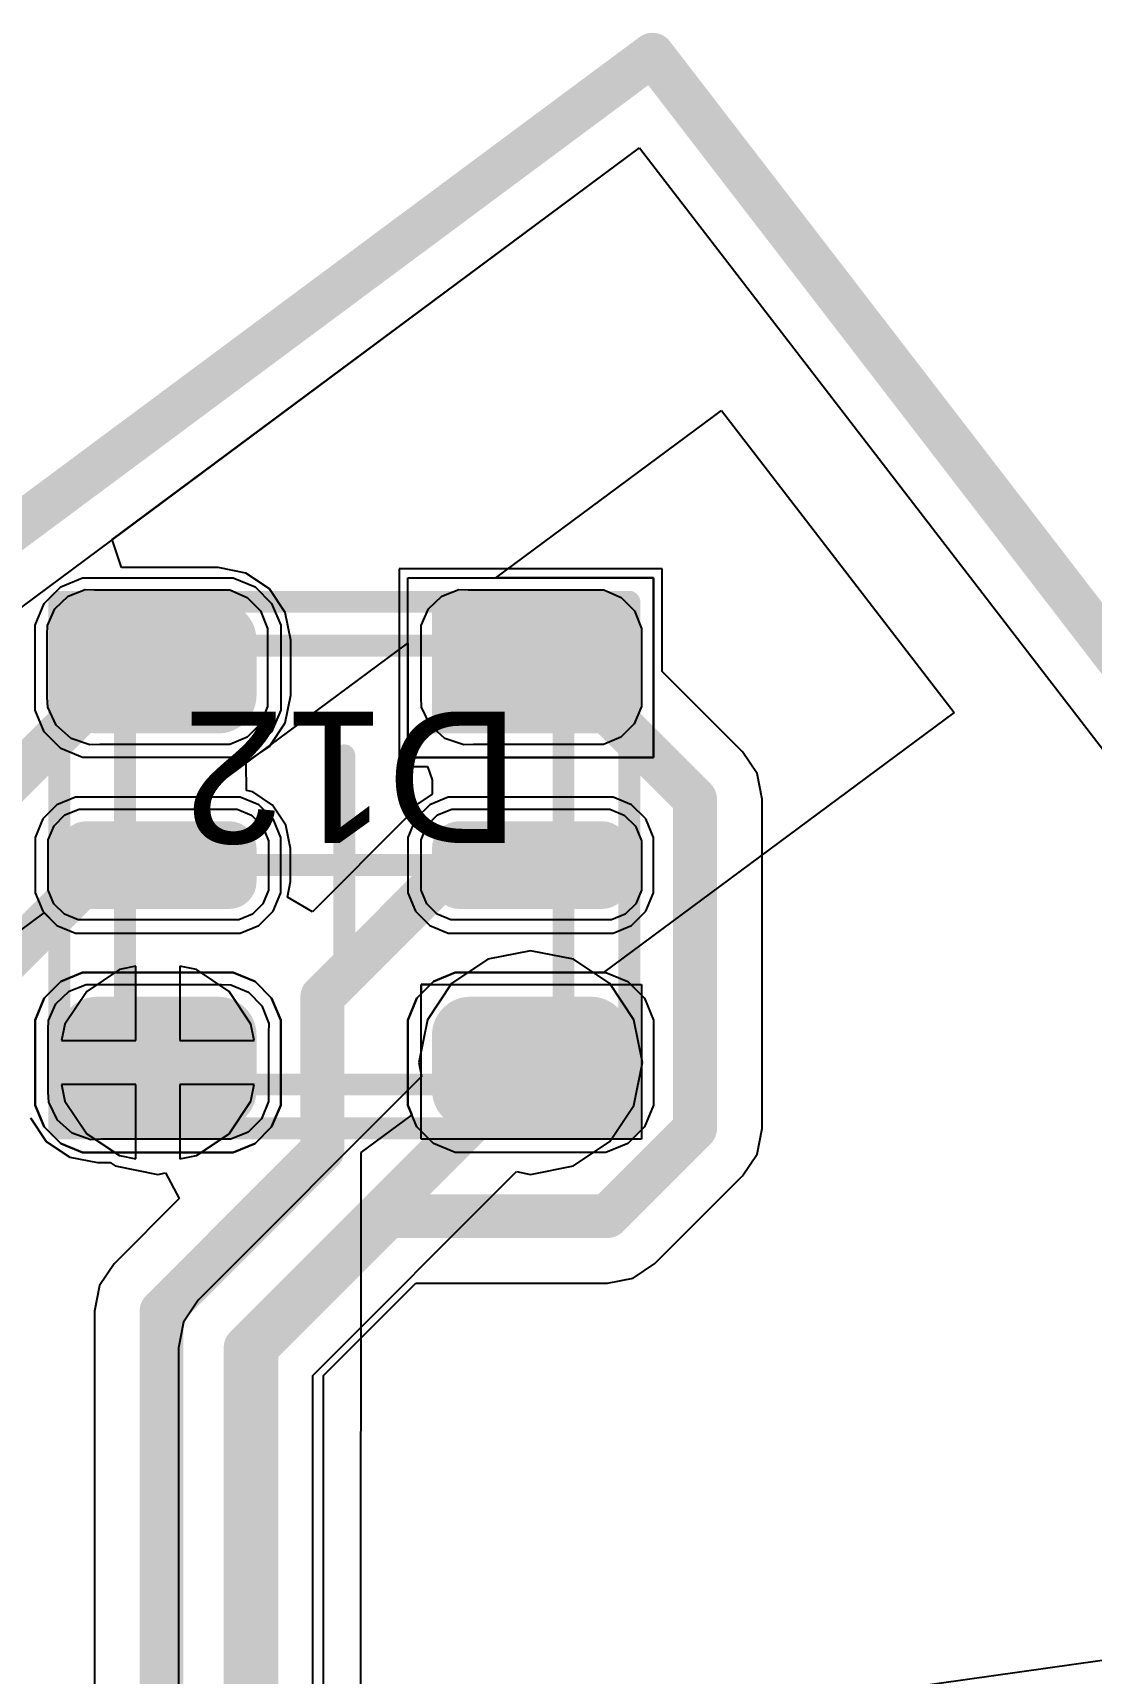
# Model space of a CAD drawing. Header units: inches. Extents: x -27 to 142, y -1 to 42.
# Drawn here: x 10.08 to 14.91, y 30.32 to 37.79 of the extents above; entities that cross this region are included whole.
import ezdxf

# ---------------------------------------------------------------- set-up
doc = ezdxf.new("R2010")
doc.units = ezdxf.units.IN
for name, color, linetype in [('Bottom Layer', 5, 'Continuous'), ('Keep-Out Layer', 6, 'Continuous'), ('Mechanical 1', 6, 'Continuous'), ('Mechanical 13', 56, 'Continuous'), ('Mechanical 15', 56, 'Continuous'), ('Top Layer', 1, 'Continuous'), ('Top Overlay', 2, 'Continuous'), ('Top Paste', 8, 'Continuous'), ('Top Solder', 216, 'Continuous'), ('Via Holes', 16, 'Continuous')]:
    doc.layers.add(name, color=color, linetype=linetype)
doc.styles.add('Arial', font='', dxfattribs={"height": 0.2})
doc.styles.get('Arial').set_extended_font_data('Arial')

# ---------------------------------------------------------------- blocks, each defined once
blk = doc.blocks.new('APA_RGB_LED_2020_784')
at = {"layer": 'Top Layer'}
h = blk.add_hatch(color=1, dxfattribs=at)
edge = h.paths.add_edge_path()
edge.add_arc((-1.125, 1.025), 0.125, 90, 180)
edge.add_line((-1.25, 1.025), (-1.25, 0.775))
edge.add_arc((-1.125, 0.775), 0.125, 180, 270)
edge.add_line((-1.125, 0.65), (-0.575, 0.65))
edge.add_arc((-0.575, 0.775), 0.125, 270, 360)
edge.add_line((-0.45, 0.775), (-0.45, 1.025))
edge.add_arc((-0.575, 1.025), 0.125, 0, 90)
edge.add_line((-0.575, 1.15), (-1.125, 1.15))
h = blk.add_hatch(color=1, dxfattribs=at)
edge = h.paths.add_edge_path()
edge.add_arc((0.575, 1.025), 0.125, 90, 180)
edge.add_line((0.45, 1.025), (0.45, 0.775))
edge.add_arc((0.575, 0.775), 0.125, 180, 270)
edge.add_line((0.575, 0.65), (1.125, 0.65))
edge.add_arc((1.125, 0.775), 0.125, 270, 360)
edge.add_line((1.25, 0.775), (1.25, 1.025))
edge.add_arc((1.125, 1.025), 0.125, 0, 90)
edge.add_line((1.125, 1.15), (0.575, 1.15))
h = blk.add_hatch(color=1, dxfattribs=at)
edge = h.paths.add_edge_path()
edge.add_arc((-1.175, 0.075), 0.075, 90, 180)
edge.add_line((-1.25, 0.075), (-1.25, -0.075))
edge.add_arc((-1.175, -0.075), 0.075, 180, 270)
edge.add_line((-1.175, -0.15), (-0.525, -0.15))
edge.add_arc((-0.525, -0.075), 0.075, 270, 360)
edge.add_line((-0.45, -0.075), (-0.45, 0.075))
edge.add_arc((-0.525, 0.075), 0.075, 0, 90)
edge.add_line((-0.525, 0.15), (-1.175, 0.15))
h = blk.add_hatch(color=1, dxfattribs=at)
edge = h.paths.add_edge_path()
edge.add_arc((0.525, 0.075), 0.075, 90, 180)
edge.add_line((0.45, 0.075), (0.45, -0.075))
edge.add_arc((0.525, -0.075), 0.075, 180, 270)
edge.add_line((0.525, -0.15), (1.175, -0.15))
edge.add_arc((1.175, -0.075), 0.075, 270, 360)
edge.add_line((1.25, -0.075), (1.25, 0.075))
edge.add_arc((1.175, 0.075), 0.075, 0, 90)
edge.add_line((1.175, 0.15), (0.525, 0.15))
blk.add_hatch(color=1, dxfattribs=at).paths.add_polyline_path([(-1.25, -0.65), (-0.45, -0.65), (-0.45, -1.15), (-1.25, -1.15)])
h = blk.add_hatch(color=1, dxfattribs=at)
edge = h.paths.add_edge_path()
edge.add_arc((0.575, -0.775), 0.125, 90, 180)
edge.add_line((0.45, -0.775), (0.45, -1.025))
edge.add_arc((0.575, -1.025), 0.125, 180, 270)
edge.add_line((0.575, -1.15), (1.125, -1.15))
edge.add_arc((1.125, -1.025), 0.125, 270, 360)
edge.add_line((1.25, -1.025), (1.25, -0.775))
edge.add_arc((1.125, -0.775), 0.125, 0, 90)
edge.add_line((1.125, -0.65), (0.575, -0.65))
at = {"layer": 'Top Paste'}
h = blk.add_hatch(color=8, dxfattribs=at)
edge = h.paths.add_edge_path()
edge.add_arc((-1.125, 1.025), 0.125, 90, 180)
edge.add_line((-1.25, 1.025), (-1.25, 0.775))
edge.add_arc((-1.125, 0.775), 0.125, 180, 270)
edge.add_line((-1.125, 0.65), (-0.575, 0.65))
edge.add_arc((-0.575, 0.775), 0.125, 270, 360)
edge.add_line((-0.45, 0.775), (-0.45, 1.025))
edge.add_arc((-0.575, 1.025), 0.125, 0, 90)
edge.add_line((-0.575, 1.15), (-1.125, 1.15))
h = blk.add_hatch(color=8, dxfattribs=at)
edge = h.paths.add_edge_path()
edge.add_arc((0.575, 1.025), 0.125, 90, 180)
edge.add_line((0.45, 1.025), (0.45, 0.775))
edge.add_arc((0.575, 0.775), 0.125, 180, 270)
edge.add_line((0.575, 0.65), (1.125, 0.65))
edge.add_arc((1.125, 0.775), 0.125, 270, 360)
edge.add_line((1.25, 0.775), (1.25, 1.025))
edge.add_arc((1.125, 1.025), 0.125, 0, 90)
edge.add_line((1.125, 1.15), (0.575, 1.15))
h = blk.add_hatch(color=8, dxfattribs=at)
edge = h.paths.add_edge_path()
edge.add_arc((-1.175, 0.075), 0.075, 90, 180)
edge.add_line((-1.25, 0.075), (-1.25, -0.075))
edge.add_arc((-1.175, -0.075), 0.075, 180, 270)
edge.add_line((-1.175, -0.15), (-0.525, -0.15))
edge.add_arc((-0.525, -0.075), 0.075, 270, 360)
edge.add_line((-0.45, -0.075), (-0.45, 0.075))
edge.add_arc((-0.525, 0.075), 0.075, 0, 90)
edge.add_line((-0.525, 0.15), (-1.175, 0.15))
h = blk.add_hatch(color=8, dxfattribs=at)
edge = h.paths.add_edge_path()
edge.add_arc((0.525, 0.075), 0.075, 90, 180)
edge.add_line((0.45, 0.075), (0.45, -0.075))
edge.add_arc((0.525, -0.075), 0.075, 180, 270)
edge.add_line((0.525, -0.15), (1.175, -0.15))
edge.add_arc((1.175, -0.075), 0.075, 270, 360)
edge.add_line((1.25, -0.075), (1.25, 0.075))
edge.add_arc((1.175, 0.075), 0.075, 0, 90)
edge.add_line((1.175, 0.15), (0.525, 0.15))
blk.add_hatch(color=8, dxfattribs=at).paths.add_polyline_path([(-1.25, -0.65), (-0.45, -0.65), (-0.45, -1.15), (-1.25, -1.15)])
h = blk.add_hatch(color=8, dxfattribs=at)
edge = h.paths.add_edge_path()
edge.add_arc((0.575, -0.775), 0.125, 90, 180)
edge.add_line((0.45, -0.775), (0.45, -1.025))
edge.add_arc((0.575, -1.025), 0.125, 180, 270)
edge.add_line((0.575, -1.15), (1.125, -1.15))
edge.add_arc((1.125, -1.025), 0.125, 270, 360)
edge.add_line((1.25, -1.025), (1.25, -0.775))
edge.add_arc((1.125, -0.775), 0.125, 0, 90)
edge.add_line((1.125, -0.65), (0.575, -0.65))
at = {"layer": 'Top Solder'}
h = blk.add_hatch(color=216, dxfattribs=at)
edge = h.paths.add_edge_path()
edge.add_arc((-1.125, 1.025), 0.175, 90, 180)
edge.add_line((-1.3, 1.025), (-1.3, 0.775))
edge.add_arc((-1.125, 0.775), 0.175, 180, 270)
edge.add_line((-1.125, 0.6), (-0.575, 0.6))
edge.add_arc((-0.575, 0.775), 0.175, 270, 360)
edge.add_line((-0.4, 0.775), (-0.4, 1.025))
edge.add_arc((-0.575, 1.025), 0.175, 0, 90)
edge.add_line((-0.575, 1.2), (-1.125, 1.2))
h = blk.add_hatch(color=216, dxfattribs=at)
edge = h.paths.add_edge_path()
edge.add_arc((0.575, 1.025), 0.175, 90, 180)
edge.add_line((0.4, 1.025), (0.4, 0.775))
edge.add_arc((0.575, 0.775), 0.175, 180, 270)
edge.add_line((0.575, 0.6), (1.125, 0.6))
edge.add_arc((1.125, 0.775), 0.175, 270, 360)
edge.add_line((1.3, 0.775), (1.3, 1.025))
edge.add_arc((1.125, 1.025), 0.175, 0, 90)
edge.add_line((1.125, 1.2), (0.575, 1.2))
h = blk.add_hatch(color=216, dxfattribs=at)
edge = h.paths.add_edge_path()
edge.add_arc((-1.175, 0.075), 0.125, 90, 180)
edge.add_line((-1.3, 0.075), (-1.3, -0.075))
edge.add_arc((-1.175, -0.075), 0.125, 180, 270)
edge.add_line((-1.175, -0.2), (-0.525, -0.2))
edge.add_arc((-0.525, -0.075), 0.125, 270, 360)
edge.add_line((-0.4, -0.075), (-0.4, 0.075))
edge.add_arc((-0.525, 0.075), 0.125, 0, 90)
edge.add_line((-0.525, 0.2), (-1.175, 0.2))
h = blk.add_hatch(color=216, dxfattribs=at)
edge = h.paths.add_edge_path()
edge.add_arc((0.525, 0.075), 0.125, 90, 180)
edge.add_line((0.4, 0.075), (0.4, -0.075))
edge.add_arc((0.525, -0.075), 0.125, 180, 270)
edge.add_line((0.525, -0.2), (1.175, -0.2))
edge.add_arc((1.175, -0.075), 0.125, 270, 360)
edge.add_line((1.3, -0.075), (1.3, 0.075))
edge.add_arc((1.175, 0.075), 0.125, 0, 90)
edge.add_line((1.175, 0.2), (0.525, 0.2))
blk.add_hatch(color=216, dxfattribs=at).paths.add_polyline_path([(-1.3, -0.6), (-0.4, -0.6), (-0.4, -1.2), (-1.3, -1.2)])
h = blk.add_hatch(color=216, dxfattribs=at)
edge = h.paths.add_edge_path()
edge.add_arc((0.575, -0.775), 0.175, 90, 180)
edge.add_line((0.4, -0.775), (0.4, -1.025))
edge.add_arc((0.575, -1.025), 0.175, 180, 270)
edge.add_line((0.575, -1.2), (1.125, -1.2))
edge.add_arc((1.125, -1.025), 0.175, 270, 360)
edge.add_line((1.3, -1.025), (1.3, -0.775))
edge.add_arc((1.125, -0.775), 0.175, 0, 90)
edge.add_line((1.125, -0.6), (0.575, -0.6))
at = {"layer": 'Mechanical 13'}
for points in [[(1, 1, 0.1, 0.1, 0), (-1, 1, 0.1, 0.1, 0)], [(-1, 1, 0.1, 0.1, 0), (-1, -1, 0.1, 0.1, 0)], [(1, 1, 0.1, 0.1, 0), (1, -1, 0.1, 0.1, 0)], [(1, -1, 0.1, 0.1, 0), (-1, -1, 0.1, 0.1, 0)]]:
    blk.add_lwpolyline(points, format="xyseb", dxfattribs=at)
for points in [[(-1.025, 1, 0.05, 0.05, 1), (-0.975, 1, 0.05, 0.05, 1)], [(-1.025, 1, 0.05, 0.05, 1), (-0.975, 1, 0.05, 0.05, 1)], [(0.975, 1, 0.05, 0.05, 1), (1.025, 1, 0.05, 0.05, 1)], [(0.975, 1, 0.05, 0.05, 1), (1.025, 1, 0.05, 0.05, 1)], [(-1.025, -1, 0.05, 0.05, 1), (-0.975, -1, 0.05, 0.05, 1)], [(-1.025, -1, 0.05, 0.05, 1), (-0.975, -1, 0.05, 0.05, 1)], [(0.975, -1, 0.05, 0.05, 1), (1.025, -1, 0.05, 0.05, 1)], [(0.975, -1, 0.05, 0.05, 1), (1.025, -1, 0.05, 0.05, 1)]]:
    blk.add_lwpolyline(points, format="xyseb", close=True, dxfattribs=at)
at = {"layer": 'Mechanical 15'}
for points in [[(-1.3, 1.2, 0.1, 0.1, 0), (-1.3, -1.2, 0.1, 0.1, 0)], [(1.3, 1.2, 0.1, 0.1, 0), (-1.3, 1.2, 0.1, 0.1, 0)], [(1.3, 1.2, 0.1, 0.1, 0), (1.3, -1.2, 0.1, 0.1, 0)], [(0, 0.5, 0.1, 0.1, 0), (0, -0.5, 0.1, 0.1, 0)], [(0.5, 0, 0.1, 0.1, 0), (-0.5, 0, 0.1, 0.1, 0)], [(1.3, -1.2, 0.1, 0.1, 0), (-1.3, -1.2, 0.1, 0.1, 0)]]:
    blk.add_lwpolyline(points, format="xyseb", dxfattribs=at)
for points in [[(-1.325, 1.2, 0.05, 0.05, 1), (-1.275, 1.2, 0.05, 0.05, 1)], [(-1.325, 1.2, 0.05, 0.05, 1), (-1.275, 1.2, 0.05, 0.05, 1)], [(1.275, 1.2, 0.05, 0.05, 1), (1.325, 1.2, 0.05, 0.05, 1)], [(1.275, 1.2, 0.05, 0.05, 1), (1.325, 1.2, 0.05, 0.05, 1)], [(-0.025, 0.5, 0.05, 0.05, 1), (0.025, 0.5, 0.05, 0.05, 1)], [(-0.525, 0, 0.05, 0.05, 1), (-0.475, 0, 0.05, 0.05, 1)], [(0.475, 0, 0.05, 0.05, 1), (0.525, 0, 0.05, 0.05, 1)], [(-0.025, -0.5, 0.05, 0.05, 1), (0.025, -0.5, 0.05, 0.05, 1)], [(-1.325, -1.2, 0.05, 0.05, 1), (-1.275, -1.2, 0.05, 0.05, 1)], [(-1.325, -1.2, 0.05, 0.05, 1), (-1.275, -1.2, 0.05, 0.05, 1)], [(1.275, -1.2, 0.05, 0.05, 1), (1.325, -1.2, 0.05, 0.05, 1)], [(1.275, -1.2, 0.05, 0.05, 1), (1.325, -1.2, 0.05, 0.05, 1)]]:
    blk.add_lwpolyline(points, format="xyseb", close=True, dxfattribs=at)
at = {"layer": 'Top Overlay'}
for p, q in [((-1.2929, 1.2689), (-1.1937, 1.31)), ((-1.1937, 1.31), (-1.14, 1.31)), ((-1.14, 1.31), (-1.14, 1.31)), ((-1.14, 1.31), (-0.56, 1.31)), ((-0.56, 1.31), (-0.5063, 1.31)), ((-0.5063, 1.31), (-0.4071, 1.2689)), ((0.4071, 1.2689), (0.5063, 1.31)), ((0.5063, 1.31), (0.56, 1.31)), ((0.56, 1.31), (0.56, 1.31)), ((0.56, 1.31), (1.14, 1.31)), ((1.14, 1.31), (1.1937, 1.31)), ((1.1937, 1.31), (1.2929, 1.2689)), ((-1.3689, 1.1929), (-1.2929, 1.2689)), ((-0.4071, 1.2689), (-0.3311, 1.1929)), ((0.3311, 1.1929), (0.4071, 1.2689)), ((1.2929, 1.2689), (1.3689, 1.1929)), ((-1.41, 1.0937), (-1.3689, 1.1929)), ((-0.3311, 1.1929), (-0.29, 1.0937)), ((0.29, 1.0937), (0.3311, 1.1929)), ((1.3689, 1.1929), (1.41, 1.0937)), ((-1.41, 1.04), (-1.41, 1.0937)), ((-0.29, 1.0937), (-0.29, 1.04)), ((0.29, 1.04), (0.29, 1.0937)), ((1.41, 1.0937), (1.41, 1.04)), ((-1.41, 0.76), (-1.41, 1.04)), ((-0.29, 1.04), (-0.29, 1.04)), ((-0.29, 1.04), (-0.29, 0.76)), ((0.29, 0.76), (0.29, 1.04)), ((1.41, 1.04), (1.41, 1.04)), ((1.41, 1.04), (1.41, 0.76)), ((-1.41, 0.76), (-1.41, 0.76)), ((-1.41, 0.7063), (-1.41, 0.76)), ((-0.29, 0.76), (-0.29, 0.7063)), ((0.29, 0.76), (0.29, 0.76)), ((0.29, 0.7063), (0.29, 0.76)), ((1.41, 0.76), (1.41, 0.7063)), ((-1.3689, 0.6071), (-1.41, 0.7063)), ((-0.29, 0.7063), (-0.3311, 0.6071)), ((0.3311, 0.6071), (0.29, 0.7063)), ((1.41, 0.7063), (1.3689, 0.6071)), ((-1.2929, 0.5311), (-1.3689, 0.6071)), ((-0.3311, 0.6071), (-0.4071, 0.5311)), ((0.4071, 0.5311), (0.3311, 0.6071)), ((1.3689, 0.6071), (1.2929, 0.5311)), ((-1.1937, 0.49), (-1.2929, 0.5311)), ((-0.4071, 0.5311), (-0.5063, 0.49)), ((0.5063, 0.49), (0.4071, 0.5311)), ((1.2929, 0.5311), (1.1937, 0.49)), ((-1.14, 0.49), (-1.1937, 0.49)), ((-0.56, 0.49), (-1.14, 0.49)), ((-0.5063, 0.49), (-0.56, 0.49)), ((-0.56, 0.49), (-0.56, 0.49)), ((0.56, 0.49), (0.5063, 0.49)), ((1.14, 0.49), (0.56, 0.49)), ((1.1937, 0.49), (1.14, 0.49)), ((1.14, 0.49), (1.14, 0.49)), ((-1.2258, 0.31), (-1.3103, 0.275)), ((-1.18, 0.31), (-1.2258, 0.31)), ((-0.52, 0.31), (-1.18, 0.31)), ((-0.4742, 0.31), (-0.52, 0.31)), ((-0.52, 0.31), (-0.52, 0.31)), ((-0.3897, 0.275), (-0.4742, 0.31)), ((0.4743, 0.31), (0.3897, 0.275)), ((0.52, 0.31), (0.4743, 0.31)), ((1.18, 0.31), (0.52, 0.31)), ((1.2258, 0.31), (1.18, 0.31)), ((1.18, 0.31), (1.18, 0.31)), ((1.3103, 0.275), (1.2258, 0.31)), ((-1.3103, 0.275), (-1.375, 0.2103)), ((-0.325, 0.2103), (-0.3897, 0.275)), ((0.3897, 0.275), (0.325, 0.2103)), ((1.375, 0.2103), (1.3103, 0.275)), ((-1.375, 0.2103), (-1.41, 0.1258)), ((-0.29, 0.1258), (-0.325, 0.2103)), ((0.325, 0.2103), (0.29, 0.1258)), ((1.41, 0.1258), (1.375, 0.2103)), ((-1.41, 0.1258), (-1.41, 0.08)), ((-1.41, 0.08), (-1.41, -0.08)), ((-1.41, 0.08), (-1.41, 0.08)), ((-0.29, 0.08), (-0.29, 0.1258)), ((-0.29, -0.08), (-0.29, 0.08)), ((0.29, 0.1258), (0.29, 0.08)), ((0.29, 0.08), (0.29, -0.08)), ((0.29, 0.08), (0.29, 0.08)), ((1.41, 0.08), (1.41, 0.1258)), ((1.41, -0.08), (1.41, 0.08)), ((-1.41, -0.08), (-1.41, -0.1257)), ((-1.41, -0.1257), (-1.375, -0.2103)), ((-0.325, -0.2103), (-0.29, -0.1257)), ((-0.29, -0.1257), (-0.29, -0.08)), ((-0.29, -0.08), (-0.29, -0.08)), ((0.29, -0.08), (0.29, -0.1257)), ((0.29, -0.1257), (0.325, -0.2103)), ((1.375, -0.2103), (1.41, -0.1257)), ((1.41, -0.1257), (1.41, -0.08)), ((1.41, -0.08), (1.41, -0.08)), ((-1.375, -0.2103), (-1.3103, -0.275)), ((-0.3897, -0.275), (-0.325, -0.2103)), ((0.325, -0.2103), (0.3897, -0.275)), ((1.3103, -0.275), (1.375, -0.2103)), ((-1.3103, -0.275), (-1.2258, -0.31)), ((-0.4742, -0.31), (-0.3897, -0.275)), ((0.3897, -0.275), (0.4743, -0.31)), ((1.2258, -0.31), (1.3103, -0.275)), ((-1.2258, -0.31), (-1.18, -0.31)), ((-1.18, -0.31), (-1.18, -0.31)), ((-1.18, -0.31), (-0.52, -0.31)), ((-0.52, -0.31), (-0.4742, -0.31)), ((0.4743, -0.31), (0.52, -0.31)), ((0.52, -0.31), (0.52, -0.31)), ((0.52, -0.31), (1.18, -0.31)), ((1.18, -0.31), (1.2258, -0.31)), ((-1.41, -1.31), (-1.41, -0.49)), ((-1.41, -0.49), (-0.29, -0.49)), ((-0.29, -0.49), (-0.29, -1.31)), ((0.4071, -0.5311), (0.5063, -0.49)), ((0.5063, -0.49), (0.56, -0.49)), ((0.56, -0.49), (0.56, -0.49)), ((0.56, -0.49), (1.14, -0.49)), ((1.14, -0.49), (1.1937, -0.49)), ((1.1937, -0.49), (1.2929, -0.5311)), ((0.3311, -0.6071), (0.4071, -0.5311)), ((1.2929, -0.5311), (1.3689, -0.6071)), ((0.29, -0.7063), (0.3311, -0.6071)), ((1.3689, -0.6071), (1.41, -0.7063)), ((0.29, -0.76), (0.29, -0.7063)), ((1.41, -0.7063), (1.41, -0.76)), ((0.29, -1.04), (0.29, -0.76)), ((1.41, -0.76), (1.41, -0.76)), ((1.41, -0.76), (1.41, -1.04)), ((0.29, -1.04), (0.29, -1.04)), ((0.29, -1.0937), (0.29, -1.04)), ((1.41, -1.04), (1.41, -1.0937)), ((0.3311, -1.1929), (0.29, -1.0937)), ((1.41, -1.0937), (1.3689, -1.1929)), ((0.4071, -1.2689), (0.3311, -1.1929)), ((1.3689, -1.1929), (1.2929, -1.2689)), ((0.5063, -1.31), (0.4071, -1.2689)), ((1.2929, -1.2689), (1.1937, -1.31)), ((-0.29, -1.31), (-1.41, -1.31)), ((0.56, -1.31), (0.5063, -1.31)), ((1.14, -1.31), (0.56, -1.31)), ((1.1937, -1.31), (1.14, -1.31)), ((1.14, -1.31), (1.14, -1.31))]:
    blk.add_line(p, q, dxfattribs=at)
at = {"layer": 'Mechanical 15', "style": 'Arial'}
blk.add_text('D12', height=0.6, dxfattribs=at).set_placement((-0.8, -0.7))

msp = doc.modelspace()

# ---------------------------------------------------------------- hatches: boundary and pattern name
at = {"layer": 'Bottom Layer'}
h = msp.add_hatch(color=5, dxfattribs=at)
edge = h.paths.add_edge_path()
edge.add_arc((10.65, 33.1), 0.3, 0, 360)
h = msp.add_hatch(color=5, dxfattribs=at)
edge = h.paths.add_edge_path()
edge.add_arc((12.35, 33.1), 0.3, 0, 360)
at = {"layer": 'Top Layer'}
h = msp.add_hatch(color=1, dxfattribs=at)
edge = h.paths.add_edge_path()
edge.add_arc((10.65, 33.1), 0.3, 0, 360)
h = msp.add_hatch(color=1, dxfattribs=at)
edge = h.paths.add_edge_path()
edge.add_arc((12.35, 33.1), 0.3, 0, 360)
at = {"layer": 'Via Holes'}
h = msp.add_hatch(color=7, dxfattribs=at)
edge = h.paths.add_edge_path()
edge.add_arc((10.65, 33.1), 0.15, 0, 360)
h = msp.add_hatch(color=7, dxfattribs=at)
edge = h.paths.add_edge_path()
edge.add_arc((12.35, 33.1), 0.15, 0, 360)

# ---------------------------------------------------------------- linework, layer by layer
at = {"layer": 'Bottom Layer'}
for p, q in [((1.3654, 28.7448), (12.8469, 37.269)), ((12.8469, 37.269), (17.4936, 31.2394)), ((12.35, 33.6098), (12.1549, 33.571)), ((12.5451, 33.571), (12.35, 33.6098)), ((10.4744, 33.5239), (10.3256, 33.4244)), ((10.55, 33.5389), (10.4744, 33.5239)), ((10.55, 33.2), (10.55, 33.5389)), ((10.8256, 33.5239), (10.75, 33.5389)), ((10.75, 33.5389), (10.75, 33.2)), ((10.9744, 33.4244), (10.8256, 33.5239)), ((12.1549, 33.571), (11.9895, 33.4605)), ((12.7105, 33.4605), (12.5451, 33.571)), ((10.3256, 33.4244), (10.2261, 33.2756)), ((11.0739, 33.2756), (10.9744, 33.4244)), ((11.9895, 33.4605), (11.879, 33.2951)), ((12.821, 33.2951), (12.7105, 33.4605)), ((10.2261, 33.2756), (10.2111, 33.2)), ((11.0889, 33.2), (11.0739, 33.2756)), ((11.879, 33.2951), (11.8402, 33.1)), ((12.8598, 33.1), (12.821, 33.2951)), ((10.2111, 33.2), (10.55, 33.2)), ((10.75, 33.2), (11.0889, 33.2)), ((11.8402, 33.1), (11.853, 33.0356)), ((12.821, 32.9049), (12.8598, 33.1)), ((10.55, 33), (10.2111, 33)), ((10.2111, 33), (10.2261, 32.9244)), ((10.55, 32.6611), (10.55, 33)), ((11.0889, 33), (10.75, 33)), ((10.75, 33), (10.75, 32.6611)), ((11.853, 33.0356), (10.8337, 32.0163)), ((11.0739, 32.9244), (11.0889, 33)), ((10.2261, 32.9244), (10.3256, 32.7756)), ((10.9744, 32.7756), (11.0739, 32.9244)), ((12.7105, 32.7395), (12.821, 32.9049)), ((10.3256, 32.7756), (10.4744, 32.6761)), ((10.8256, 32.6761), (10.9744, 32.7756)), ((10.4744, 32.6761), (10.55, 32.6611)), ((10.75, 32.6611), (10.8256, 32.6761)), ((12.5451, 32.629), (12.7105, 32.7395)), ((11.3559, 31.6733), (12.2856, 32.603)), ((12.2856, 32.603), (12.35, 32.5902)), ((12.35, 32.5902), (12.5451, 32.629)), ((10.8337, 32.0163), (10.7674, 31.9171)), ((10.7674, 31.9171), (10.7441, 31.8)), ((10.7441, 31.8), (10.7441, 31.8)), ((10.7441, 31.8), (10.7441, 27.8933)), ((11.3559, 27.7666), (11.3559, 31.6733))]:
    msp.add_line(p, q, dxfattribs=at)
for points in [[(11.05, 31.8, 0.2, 0.2, 0), (12.35, 33.1, 0.2, 0.2, 0)], [(11.05, 27.7666, 0.2, 0.2, 0), (11.05, 31.8, 0.2, 0.2, 0)]]:
    msp.add_lwpolyline(points, format="xyseb", dxfattribs=at)
for points in [[(12.3, 33.1, 0.1, 0.1, 1), (12.4, 33.1, 0.1, 0.1, 1)], [(11, 31.8, 0.1, 0.1, 1), (11.1, 31.8, 0.1, 0.1, 1)], [(11, 31.8, 0.1, 0.1, 1), (11.1, 31.8, 0.1, 0.1, 1)]]:
    msp.add_lwpolyline(points, format="xyseb", close=True, dxfattribs=at)
at = {"layer": 'Keep-Out Layer'}
for points in [[(1.1831, 28.9904, 0.2, 0.2, 0), (12.9057, 37.6937, 0.2, 0.2, 0)], [(12.9057, 37.6937, 0.2, 0.2, 0), (17.7359, 31.4261, 0.2, 0.2, 0)]]:
    msp.add_lwpolyline(points, format="xyseb", dxfattribs=at)
msp.add_lwpolyline([(12.8557, 37.6937, 0.1, 0.1, 1), (12.9557, 37.6937, 0.1, 0.1, 1)], format="xyseb", close=True, dxfattribs=at)
msp.add_lwpolyline([(12.8557, 37.6937, 0.1, 0.1, 1), (12.9557, 37.6937, 0.1, 0.1, 1)], format="xyseb", close=True, dxfattribs=at)
at = {"layer": 'Mechanical 1'}
for points in [[(1.422, 29.1678, 0.2, 0.2, 0), (12.9057, 37.6937, 0.2, 0.2, 0)], [(12.9057, 37.6937, 0.2, 0.2, 0), (17.39, 31.8749, 0.2, 0.2, 0)]]:
    msp.add_lwpolyline(points, format="xyseb", dxfattribs=at)
msp.add_lwpolyline([(12.8557, 37.6937, 0.1, 0.1, 1), (12.9557, 37.6937, 0.1, 0.1, 1)], format="xyseb", close=True, dxfattribs=at)
msp.add_lwpolyline([(12.8557, 37.6937, 0.1, 0.1, 1), (12.9557, 37.6937, 0.1, 0.1, 1)], format="xyseb", close=True, dxfattribs=at)
at = {"layer": 'Top Layer'}
for p, q in [((10.4417, 35.4834), (12.8469, 37.269)), ((12.8469, 37.269), (17.4936, 31.2394)), ((10.4837, 35.3564), (10.4417, 35.4834)), ((10.925, 35.3564), (10.4837, 35.3564)), ((11.0518, 35.3311), (10.925, 35.3564)), ((11.1593, 35.2593), (11.0518, 35.3311)), ((12.95, 35.35), (11.75, 35.35)), ((11.75, 35.35), (11.75, 34.45)), ((12.95, 34.8826), (12.95, 35.35)), ((11.2311, 35.1518), (11.1593, 35.2593)), ((11.2564, 35.025), (11.2311, 35.1518)), ((11.2564, 34.775), (11.2564, 35.025)), ((13.3163, 34.5163), (12.95, 34.8826)), ((11.2311, 34.6482), (11.2564, 34.775)), ((11.1593, 34.5407), (11.2311, 34.6482)), ((11.0527, 34.4694), (11.1593, 34.5407)), ((13.3826, 34.4171), (13.3163, 34.5163)), ((11.0519, 34.4652), (11.0527, 34.4694)), ((11.0537, 34.3397), (11.0519, 34.4652)), ((11.75, 34.45), (11.8801, 34.45)), ((11.8801, 34.45), (11.9002, 34.388)), ((13.4059, 34.3), (13.3826, 34.4171)), ((11.0823, 34.334), (11.0537, 34.3397)), ((11.1733, 34.2733), (11.0823, 34.334)), ((11.9012, 34.323), (11.8267, 34.2733)), ((11.9002, 34.388), (11.9012, 34.323)), ((11.234, 34.1823), (11.1733, 34.2733)), ((11.8267, 34.2733), (11.7927, 34.2223)), ((13.4059, 32.8), (13.4059, 34.3)), ((13.4059, 34.3), (13.4059, 34.3)), ((11.2554, 34.075), (11.234, 34.1823)), ((11.7837, 34.2163), (11.3551, 33.7877)), ((11.7927, 34.2223), (11.7837, 34.2163)), ((11.7837, 34.2163), (11.7837, 34.2163)), ((11.2554, 33.925), (11.2554, 34.075)), ((11.2411, 33.8533), (11.2554, 33.925)), ((11.3551, 33.7877), (11.2411, 33.8533)), ((10.0689, 32.8482), (10.1407, 32.7407)), ((13.3826, 32.6829), (13.4059, 32.8)), ((10.1407, 32.7407), (10.2482, 32.6689)), ((13.3163, 32.5837), (13.3826, 32.6829)), ((10.2482, 32.6689), (10.375, 32.6436)), ((10.375, 32.6436), (10.433, 32.6436)), ((10.433, 32.6436), (10.4549, 32.629)), ((10.4549, 32.629), (10.65, 32.5902)), ((10.65, 32.5902), (10.685, 32.5972)), ((10.685, 32.5972), (10.7475, 32.4801)), ((12.9163, 32.1837), (13.3163, 32.5837)), ((13.3163, 32.5837), (13.3163, 32.5837)), ((10.7475, 32.4801), (10.4504, 32.183)), ((10.4504, 32.183), (10.3841, 32.0838)), ((12.8171, 32.1174), (12.9163, 32.1837)), ((10.3841, 32.0838), (10.3608, 31.9667)), ((11.4059, 31.6733), (11.8267, 32.0941)), ((11.8267, 32.0941), (12.7, 32.0941)), ((12.7, 32.0941), (12.8171, 32.1174)), ((12.7, 32.0941), (12.7, 32.0941)), ((10.3608, 31.9667), (10.3608, 31.9667)), ((10.3608, 31.9667), (10.3608, 28.6578)), ((11.4059, 28.9267), (11.4059, 31.6733))]:
    msp.add_line(p, q, dxfattribs=at)
for points in [[(9, 33.4, 0.2, 0.2, 0), (10.5, 34.9, 0.2, 0.2, 0)], [(10.5, 34.9, 0.2, 0.2, 0), (10.65, 34.9, 0.2, 0.2, 0)], [(12.35, 34.9, 0.2, 0.2, 0), (12.5, 34.9, 0.2, 0.2, 0)], [(12.5, 34.9, 0.2, 0.2, 0), (13.1, 34.3, 0.2, 0.2, 0)], [(13.1, 32.8, 0.2, 0.2, 0), (13.1, 34.3, 0.2, 0.2, 0)], [(9.4, 33, 0.2, 0.2, 0), (10.4, 34, 0.2, 0.2, 0)], [(10.4, 34, 0.2, 0.2, 0), (10.6, 34, 0.2, 0.2, 0)], [(11.4, 33.4, 0.2, 0.2, 0), (12, 34, 0.2, 0.2, 0)], [(12, 34, 0.2, 0.2, 0), (12.35, 34, 0.2, 0.2, 0)], [(11.4, 32.7, 0.2, 0.2, 0), (11.4, 33.4, 0.2, 0.2, 0)], [(12.7, 32.4, 0.2, 0.2, 0), (13.1, 32.8, 0.2, 0.2, 0)], [(10.6667, 31.9667, 0.2, 0.2, 0), (11.4, 32.7, 0.2, 0.2, 0)], [(11.1, 31.8, 0.2, 0.2, 0), (11.7, 32.4, 0.2, 0.2, 0)], [(11.7, 32.4, 0.2, 0.2, 0), (12.7, 32.4, 0.2, 0.2, 0)], [(10.6667, 28.1833, 0.2, 0.2, 0), (10.6667, 31.9667, 0.2, 0.2, 0)], [(11.1, 28.8, 0.2, 0.2, 0), (11.1, 31.8, 0.2, 0.2, 0)]]:
    msp.add_lwpolyline(points, format="xyseb", dxfattribs=at)
for points in [[(10.45, 34.9, 0.1, 0.1, 1), (10.55, 34.9, 0.1, 0.1, 1)], [(10.45, 34.9, 0.1, 0.1, 1), (10.55, 34.9, 0.1, 0.1, 1)], [(10.6, 34.9, 0.1, 0.1, 1), (10.7, 34.9, 0.1, 0.1, 1)], [(12.3, 34.9, 0.1, 0.1, 1), (12.4, 34.9, 0.1, 0.1, 1)], [(12.45, 34.9, 0.1, 0.1, 1), (12.55, 34.9, 0.1, 0.1, 1)], [(12.45, 34.9, 0.1, 0.1, 1), (12.55, 34.9, 0.1, 0.1, 1)], [(13.05, 34.3, 0.1, 0.1, 1), (13.15, 34.3, 0.1, 0.1, 1)], [(13.05, 34.3, 0.1, 0.1, 1), (13.15, 34.3, 0.1, 0.1, 1)], [(10.35, 34, 0.1, 0.1, 1), (10.45, 34, 0.1, 0.1, 1)], [(10.35, 34, 0.1, 0.1, 1), (10.45, 34, 0.1, 0.1, 1)], [(10.55, 34, 0.1, 0.1, 1), (10.65, 34, 0.1, 0.1, 1)], [(11.95, 34, 0.1, 0.1, 1), (12.05, 34, 0.1, 0.1, 1)], [(11.95, 34, 0.1, 0.1, 1), (12.05, 34, 0.1, 0.1, 1)], [(12.3, 34, 0.1, 0.1, 1), (12.4, 34, 0.1, 0.1, 1)], [(11.35, 33.4, 0.1, 0.1, 1), (11.45, 33.4, 0.1, 0.1, 1)], [(11.35, 33.4, 0.1, 0.1, 1), (11.45, 33.4, 0.1, 0.1, 1)], [(13.05, 32.8, 0.1, 0.1, 1), (13.15, 32.8, 0.1, 0.1, 1)], [(13.05, 32.8, 0.1, 0.1, 1), (13.15, 32.8, 0.1, 0.1, 1)], [(11.35, 32.7, 0.1, 0.1, 1), (11.45, 32.7, 0.1, 0.1, 1)], [(11.35, 32.7, 0.1, 0.1, 1), (11.45, 32.7, 0.1, 0.1, 1)], [(11.65, 32.4, 0.1, 0.1, 1), (11.75, 32.4, 0.1, 0.1, 1)], [(11.65, 32.4, 0.1, 0.1, 1), (11.75, 32.4, 0.1, 0.1, 1)], [(12.65, 32.4, 0.1, 0.1, 1), (12.75, 32.4, 0.1, 0.1, 1)], [(12.65, 32.4, 0.1, 0.1, 1), (12.75, 32.4, 0.1, 0.1, 1)], [(10.6167, 31.9667, 0.1, 0.1, 1), (10.7167, 31.9667, 0.1, 0.1, 1)], [(10.6167, 31.9667, 0.1, 0.1, 1), (10.7167, 31.9667, 0.1, 0.1, 1)], [(11.05, 31.8, 0.1, 0.1, 1), (11.15, 31.8, 0.1, 0.1, 1)], [(11.05, 31.8, 0.1, 0.1, 1), (11.15, 31.8, 0.1, 0.1, 1)]]:
    msp.add_lwpolyline(points, format="xyseb", close=True, dxfattribs=at)
at = {"layer": 'Top Overlay'}
for p, q in [((12.1919, 35.31), (13.19, 36.05)), ((13.19, 36.05), (13.2206, 36.0724)), ((13.2206, 36.0724), (14.282, 34.695)), ((12.91, 35.31), (12.1919, 35.31)), ((12.91, 34.49), (12.91, 35.31)), ((10.1798, 35.1682), (10.2403, 35.2258)), ((10.2403, 35.2258), (10.3182, 35.256)), ((10.3182, 35.256), (10.36, 35.255)), ((10.36, 35.255), (10.935, 35.255)), ((10.36, 35.255), (10.36, 35.255)), ((10.935, 35.255), (10.9783, 35.2545)), ((10.9783, 35.2545), (11.0578, 35.2205)), ((11.0578, 35.2205), (11.1183, 35.1586)), ((11.8848, 35.1682), (11.9453, 35.2258)), ((11.9453, 35.2258), (12.0232, 35.256)), ((12.0232, 35.256), (12.065, 35.255)), ((12.065, 35.255), (12.64, 35.255)), ((12.065, 35.255), (12.065, 35.255)), ((12.64, 35.255), (12.6833, 35.2545)), ((12.6833, 35.2545), (12.7628, 35.2205)), ((12.7628, 35.2205), (12.8233, 35.1586)), ((10.146, 35.0918), (10.1798, 35.1682)), ((11.1183, 35.1586), (11.1505, 35.0782)), ((11.851, 35.0918), (11.8848, 35.1682)), ((12.8233, 35.1586), (12.8555, 35.0782)), ((10.145, 35.05), (10.146, 35.0918)), ((11.1505, 35.0782), (11.1499, 35.035)), ((11.85, 35.05), (11.851, 35.0918)), ((12.8555, 35.0782), (12.8549, 35.035)), ((10.145, 34.765), (10.145, 35.05)), ((10.8431, 34.31), (11.79, 35.012)), ((11.1499, 35.035), (11.15, 35.035)), ((11.15, 35.035), (11.15, 34.765)), ((11.79, 35.012), (11.79, 34.49)), ((11.85, 34.765), (11.85, 35.05)), ((12.8549, 35.035), (12.855, 35.035)), ((12.855, 35.035), (12.855, 34.765)), ((10.1475, 34.7197), (10.145, 34.765)), ((10.145, 34.765), (10.145, 34.765)), ((10.1867, 34.638), (10.1475, 34.7197)), ((11.15, 34.7222), (11.1173, 34.6432)), ((11.15, 34.765), (11.15, 34.7222)), ((11.8525, 34.7197), (11.85, 34.765)), ((11.85, 34.765), (11.85, 34.765)), ((11.8917, 34.638), (11.8525, 34.7197)), ((14.282, 34.695), (12.6827, 33.51)), ((12.855, 34.7222), (12.8223, 34.6432)), ((12.855, 34.765), (12.855, 34.7222)), ((10.2542, 34.5775), (10.1867, 34.638)), ((11.1173, 34.6432), (11.0568, 34.5827)), ((11.9592, 34.5775), (11.8917, 34.638)), ((12.8223, 34.6432), (12.7618, 34.5827)), ((10.3397, 34.5475), (10.2542, 34.5775)), ((10.385, 34.55), (10.3397, 34.5475)), ((10.935, 34.55), (10.385, 34.55)), ((10.9778, 34.55), (10.935, 34.55)), ((10.935, 34.55), (10.935, 34.55)), ((11.0568, 34.5827), (10.9778, 34.55)), ((12.0447, 34.5475), (11.9592, 34.5775)), ((12.09, 34.55), (12.0447, 34.5475)), ((12.64, 34.55), (12.09, 34.55)), ((12.6828, 34.55), (12.64, 34.55)), ((12.64, 34.55), (12.64, 34.55)), ((12.7618, 34.5827), (12.6828, 34.55)), ((11.79, 34.49), (12.91, 34.49)), ((10.2259, 34.2284), (10.2902, 34.255)), ((10.2902, 34.255), (10.325, 34.255)), ((10.325, 34.255), (10.975, 34.255)), ((10.325, 34.255), (10.325, 34.255)), ((11.0257, 34.31), (10.8431, 34.31)), ((10.975, 34.255), (11.0108, 34.255)), ((11.0108, 34.255), (11.077, 34.2276)), ((11.1103, 34.275), (11.0257, 34.31)), ((11.175, 34.2103), (11.1103, 34.275)), ((11.8897, 34.275), (11.825, 34.2103)), ((11.9742, 34.31), (11.8897, 34.275)), ((11.9259, 34.2284), (11.9902, 34.255)), ((12.7258, 34.31), (11.9742, 34.31)), ((11.9902, 34.255), (12.025, 34.255)), ((12.025, 34.255), (12.675, 34.255)), ((12.025, 34.255), (12.025, 34.255)), ((12.675, 34.255), (12.7108, 34.255)), ((12.7108, 34.255), (12.777, 34.2276)), ((12.8103, 34.275), (12.7258, 34.31)), ((12.875, 34.2103), (12.8103, 34.275)), ((10.15, 34.1148), (10.1766, 34.1791)), ((10.1766, 34.1791), (10.2259, 34.2284)), ((11.077, 34.2276), (11.1276, 34.177)), ((11.1276, 34.177), (11.155, 34.1108)), ((11.21, 34.1257), (11.175, 34.2103)), ((11.825, 34.2103), (11.79, 34.1257)), ((11.85, 34.1148), (11.8766, 34.1791)), ((11.8766, 34.1791), (11.9259, 34.2284)), ((12.777, 34.2276), (12.8276, 34.177)), ((12.8276, 34.177), (12.855, 34.1108)), ((12.91, 34.1257), (12.875, 34.2103)), ((10.15, 34.08), (10.15, 34.1148)), ((11.155, 34.1108), (11.155, 34.075)), ((11.21, 34.08), (11.21, 34.1257)), ((11.79, 34.1257), (11.79, 34.08)), ((11.85, 34.08), (11.85, 34.1148)), ((12.855, 34.1108), (12.855, 34.075)), ((12.91, 34.08), (12.91, 34.1257)), ((10.15, 33.92), (10.15, 34.08)), ((11.155, 34.075), (11.155, 34.075)), ((11.155, 34.075), (11.155, 33.92)), ((11.21, 33.92), (11.21, 34.08)), ((11.79, 34.08), (11.79, 33.92)), ((11.85, 33.92), (11.85, 34.08)), ((12.855, 34.075), (12.855, 34.075)), ((12.855, 34.075), (12.855, 33.92)), ((12.91, 33.92), (12.91, 34.08)), ((10.15, 33.8862), (10.15, 33.92)), ((10.15, 33.92), (10.15, 33.92)), ((10.1759, 33.8237), (10.15, 33.8862)), ((11.155, 33.8862), (11.1291, 33.8237)), ((11.155, 33.92), (11.155, 33.8862)), ((11.175, 33.7897), (11.21, 33.8743)), ((11.21, 33.8743), (11.21, 33.92)), ((11.79, 33.92), (11.79, 33.8743)), ((11.79, 33.8743), (11.825, 33.7897)), ((11.85, 33.8862), (11.85, 33.92)), ((11.85, 33.92), (11.85, 33.92)), ((11.8759, 33.8237), (11.85, 33.8862)), ((12.855, 33.8862), (12.8291, 33.8237)), ((12.855, 33.92), (12.855, 33.8862)), ((12.875, 33.7897), (12.91, 33.8743)), ((12.91, 33.8743), (12.91, 33.92)), ((10.2237, 33.7759), (10.1759, 33.8237)), ((11.1291, 33.8237), (11.0813, 33.7759)), ((11.9237, 33.7759), (11.8759, 33.8237)), ((12.8291, 33.8237), (12.7813, 33.7759)), ((9.7981, 33.5352), (10.132, 33.7827)), ((10.132, 33.7827), (10.1897, 33.725)), ((10.1897, 33.725), (10.2742, 33.69)), ((10.2862, 33.75), (10.2237, 33.7759)), ((10.32, 33.75), (10.2862, 33.75)), ((10.985, 33.75), (10.32, 33.75)), ((11.0188, 33.75), (10.985, 33.75)), ((10.985, 33.75), (10.985, 33.75)), ((11.0813, 33.7759), (11.0188, 33.75)), ((11.0257, 33.69), (11.1103, 33.725)), ((11.1103, 33.725), (11.175, 33.7897)), ((11.825, 33.7897), (11.8897, 33.725)), ((11.8897, 33.725), (11.9742, 33.69)), ((11.9862, 33.75), (11.9237, 33.7759)), ((12.02, 33.75), (11.9862, 33.75)), ((12.685, 33.75), (12.02, 33.75)), ((12.7188, 33.75), (12.685, 33.75)), ((12.685, 33.75), (12.685, 33.75)), ((12.7813, 33.7759), (12.7188, 33.75)), ((12.7258, 33.69), (12.8103, 33.725)), ((12.8103, 33.725), (12.875, 33.7897)), ((10.2742, 33.69), (11.0257, 33.69)), ((11.9742, 33.69), (12.7258, 33.69)), ((10.3063, 33.51), (10.2071, 33.4689)), ((10.9937, 33.51), (10.3063, 33.51)), ((11.0929, 33.4689), (10.9937, 33.51)), ((12.0063, 33.51), (11.9071, 33.4689)), ((12.6827, 33.51), (12.0063, 33.51)), ((10.2071, 33.4689), (10.1311, 33.3929)), ((10.1848, 33.3682), (10.2453, 33.4258)), ((10.2453, 33.4258), (10.3232, 33.456)), ((10.3232, 33.456), (10.365, 33.455)), ((10.365, 33.455), (10.94, 33.455)), ((10.365, 33.455), (10.365, 33.455)), ((10.94, 33.455), (10.9833, 33.4545)), ((10.9833, 33.4545), (11.0628, 33.4205)), ((11.1689, 33.3929), (11.0929, 33.4689)), ((11.85, 32.75), (11.85, 33.455)), ((11.85, 33.455), (12.855, 33.455)), ((11.8932, 33.455), (11.85, 33.455)), ((11.85, 33.455), (11.85, 33.4118)), ((11.9071, 33.4689), (11.8932, 33.455)), ((12.855, 33.455), (12.855, 32.75)), ((10.1311, 33.3929), (10.09, 33.2937)), ((10.151, 33.2918), (10.1848, 33.3682)), ((11.0628, 33.4205), (11.1233, 33.3586)), ((11.1233, 33.3586), (11.1555, 33.2782)), ((11.21, 33.2937), (11.1689, 33.3929)), ((11.8311, 33.3929), (11.79, 33.2937)), ((11.85, 33.4118), (11.8311, 33.3929)), ((10.09, 33.2937), (10.09, 33.24)), ((10.15, 33.25), (10.151, 33.2918)), ((11.1555, 33.2782), (11.1549, 33.235)), ((11.21, 33.24), (11.21, 33.2937)), ((11.79, 33.2937), (11.79, 33.24)), ((10.09, 33.24), (10.09, 32.96)), ((10.15, 32.965), (10.15, 33.25)), ((11.1549, 33.235), (11.155, 33.235)), ((11.155, 33.235), (11.155, 32.965)), ((11.21, 32.96), (11.21, 33.24)), ((11.79, 33.24), (11.79, 32.96)), ((10.09, 32.96), (10.09, 32.9063)), ((10.09, 32.9063), (10.1311, 32.8071)), ((10.1525, 32.9197), (10.15, 32.965)), ((10.15, 32.965), (10.15, 32.965)), ((10.1917, 32.838), (10.1525, 32.9197)), ((11.155, 32.9222), (11.1223, 32.8432)), ((11.155, 32.965), (11.155, 32.9222)), ((11.1689, 32.8071), (11.21, 32.9063)), ((11.21, 32.9063), (11.21, 32.96)), ((11.79, 32.96), (11.79, 32.9063)), ((11.79, 32.9063), (11.8083, 32.8621)), ((10.2592, 32.7775), (10.1917, 32.838)), ((11.1223, 32.8432), (11.0618, 32.7827)), ((11.8083, 32.8621), (11.576, 32.69)), ((10.1311, 32.8071), (10.2071, 32.7311)), ((10.3447, 32.7475), (10.2592, 32.7775)), ((11.0618, 32.7827), (10.9828, 32.75)), ((11.0929, 32.7311), (11.1689, 32.8071)), ((10.2071, 32.7311), (10.3063, 32.69)), ((10.3063, 32.69), (10.9937, 32.69)), ((10.39, 32.75), (10.3447, 32.7475)), ((10.94, 32.75), (10.39, 32.75)), ((10.9828, 32.75), (10.94, 32.75)), ((10.94, 32.75), (10.94, 32.75)), ((10.9937, 32.69), (11.0929, 32.7311)), ((11.576, 32.69), (11.5721, 28.7433)), ((12.855, 32.75), (11.85, 32.75))]:
    msp.add_line(p, q, dxfattribs=at)
at = {"layer": 'Top Solder'}
msp.add_line((11.5787, 29.9007), (24.8951, 31.7755), dxfattribs=at)

# ---------------------------------------------------------------- block references
at = {"rotation": 180}
msp.add_blockref('APA_RGB_LED_2020_784', (11.5, 34), dxfattribs=at)

doc.saveas('drawing.dxf')
